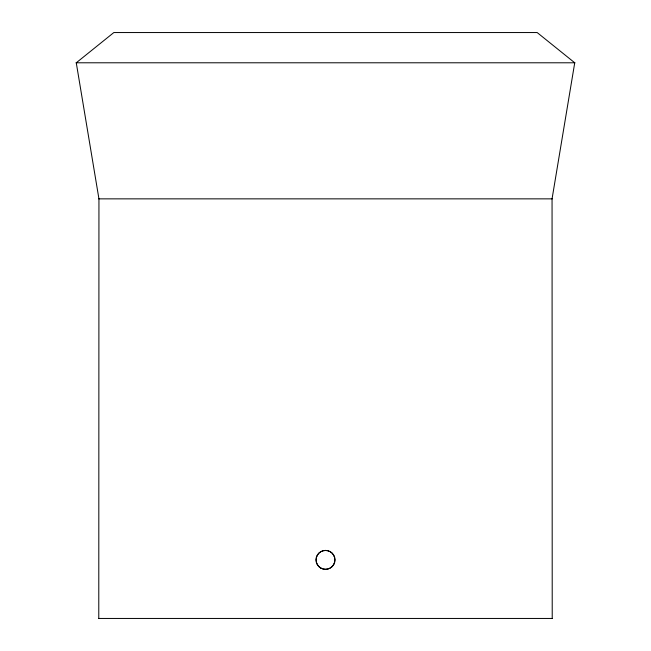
<?xml version="1.0" encoding="UTF-8"?>
<svg xmlns="http://www.w3.org/2000/svg" width="651" height="651" viewBox="0 0 651 651"><rect width="100%" height="100%" fill="white"/><g stroke="black" fill="none" stroke-linecap="round" stroke-linejoin="round"><path stroke-width="0.98" d="M98.781 618.45L98.944 198.856L76.265 62.789L113.835 32.55L537.165 32.55L574.735 62.789L552.056 198.856L552.219 618.45M76.037 62.789L574.963 62.789M98.716 198.856L552.284 198.856M98.716 618.45L552.284 618.45M320.78 568.046A9.448 9.439 0 0 0 334.948 559.876A9.448 9.439 0 0 0 320.78 551.698A9.448 9.439 0 0 0 320.78 568.046M333.67 564.596A9.448 9.439 -90 0 0 325.5 550.429A9.448 9.439 -90 0 0 317.33 564.596A9.448 9.439 -90 0 0 333.67 564.596"/></g></svg>
